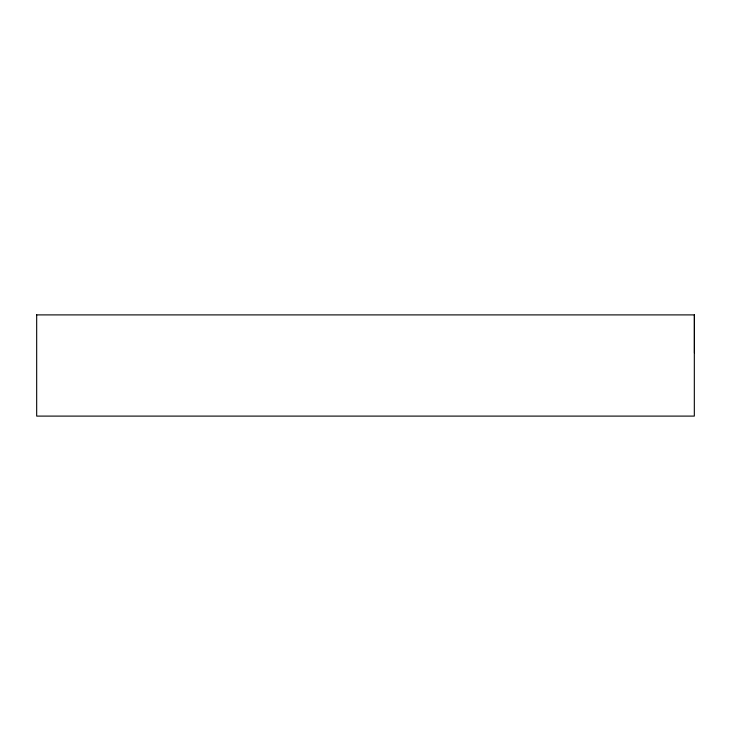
<?xml version="1.0" encoding="UTF-8"?>
<svg xmlns="http://www.w3.org/2000/svg" width="731" height="731" viewBox="0 0 731 731"><rect width="100%" height="100%" fill="white"/><g stroke="black" fill="none" stroke-linecap="round" stroke-linejoin="round"><path stroke-width="1.1" d="M36.55 314.897L694.45 314.897L694.45 352.845M694.322 314.897L694.322 416.103L36.678 416.103L36.678 314.897"/></g></svg>
